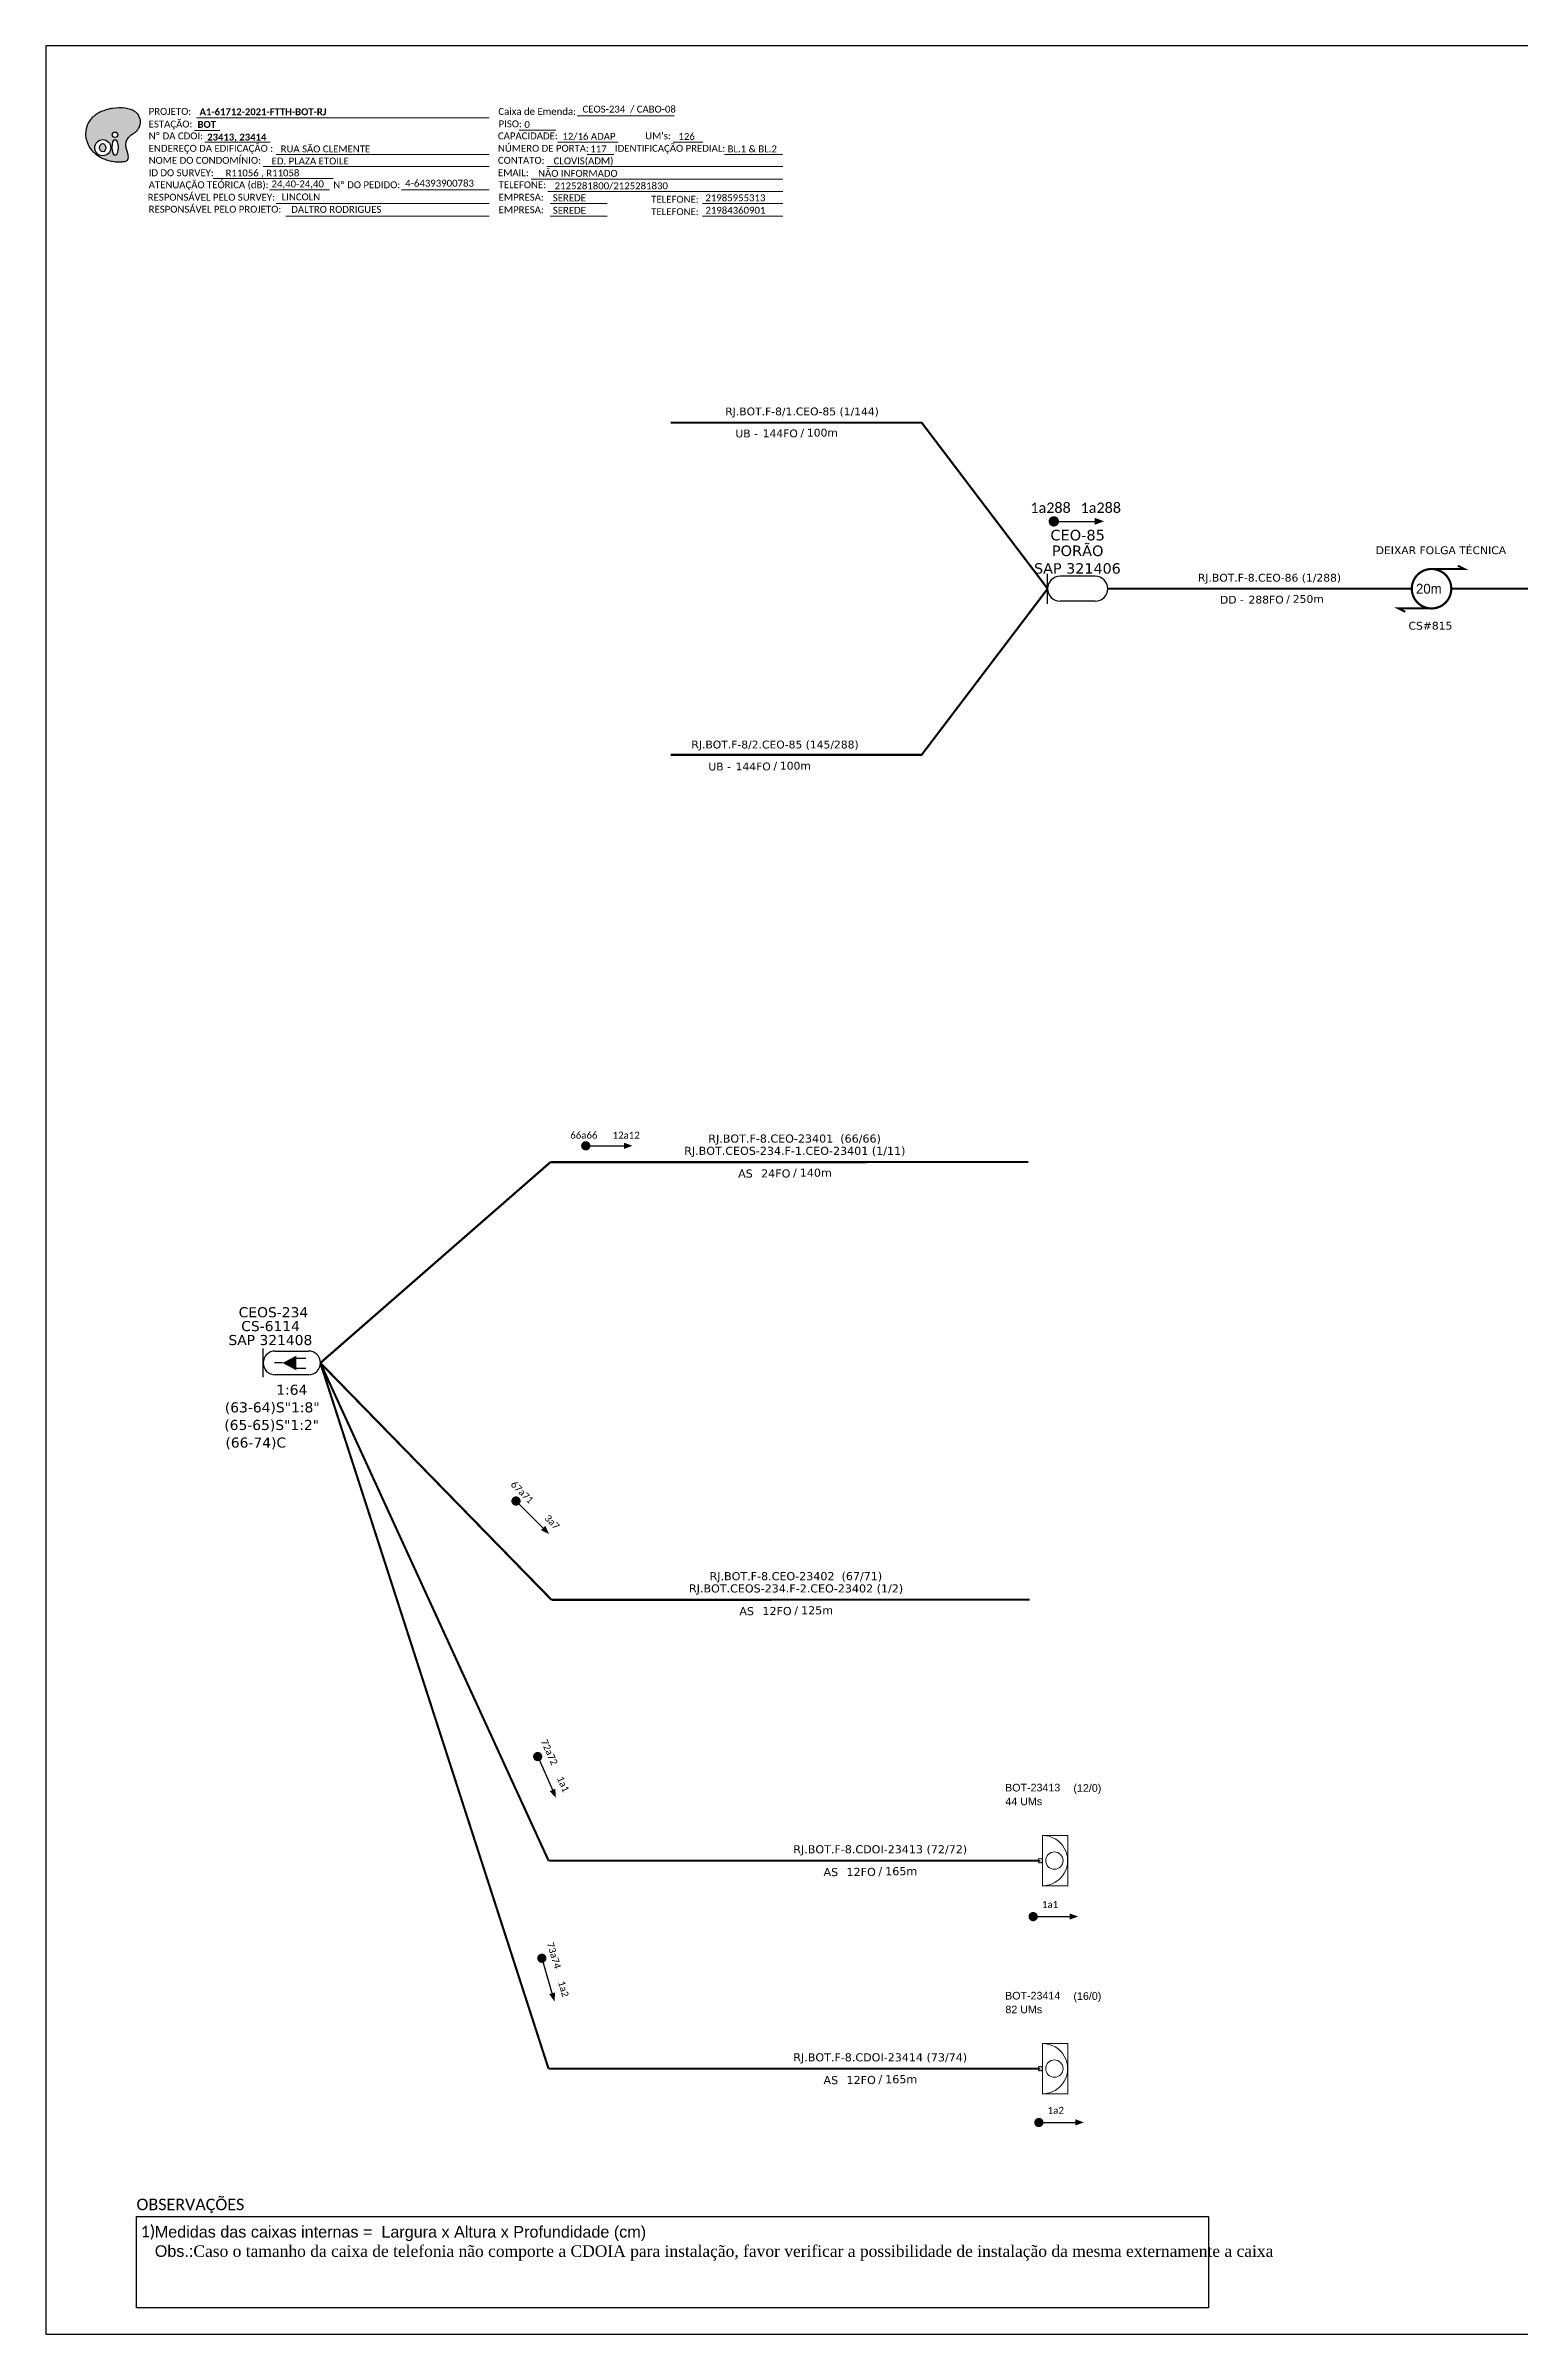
# Model space of a CAD drawing. Header units: metres. Extents: x -1286 to 457, y -500 to 94.
# Drawn here: x -1286 to -904, y -500 to 94 of the extents above; entities that cross this region are included whole.
import ezdxf
from ezdxf.enums import TextEntityAlignment as Align

# ---------------------------------------------------------------- set-up
doc = ezdxf.new("R2010")
doc.units = ezdxf.units.M
doc.layers.add("20.0-LEGENDA DOS CDO'S", color=1, linetype='Continuous', lineweight=0)
doc.layers.add('40.1-ETIQUETAS', color=1, linetype='Continuous', lineweight=20)
for name, color, linetype in [('20.4-CEOS', 1, 'Continuous'), ('20.5-CABO AÉREO', 1, 'Continuous'), ('CAP a instalar', 1, 'Continuous'), ('SETA', 7, 'Continuous')]:
    doc.layers.add(name, color=color, linetype=linetype)
doc.styles.add('ARIAL', font='arial.ttf')
doc.styles.add('siredit', font='verdana.ttf')
doc.styles.add('WMF-Calibri0', font='calibri.ttf')
doc.styles.add('WMF-Calibri1', font='calibrib.ttf')
doc.linetypes.add('FENCELINE1', pattern='A,0.25,-0.1,[133,ltypeshp.shx,S=0.1,R=0,X=-0.1,Y=0],-0.1,1', length=1.45)

# ---------------------------------------------------------------- blocks, each defined once
blk = doc.blocks.new('OI')
h = blk.add_hatch(color=40)
edge = h.paths.add_edge_path()
edge.add_spline(control_points=[(4.35, -0.67), (3.92, -0.99), (3.26, -1.5), (2.81, -2.59), (2.9, -3.5), (3.06, -4.27), (3.31, -4.85), (3.37, -5.39), (3.4, -5.88), (3.2, -6.4), (2.54, -6.61), (1.65, -6.63), (0.55, -6.67), (-0.56, -6.42), (-1.61, -6.14), (-2.77, -5.61), (-3.92, -4.77), (-4.89, -3.7), (-5.34, -2.65), (-5.6, -1.94), (-5.85, -0.96), (-5.71, 0.47), (-5.1, 2.02), (-4.14, 3.02), (-3.3, 3.61), (-2.37, 4.16), (-1.36, 4.44), (-0.56, 4.7), (0.79, 4.85), (2.24, 4.97), (3.79, 4.57), (4.67, 4.21), (5.44, 3.65), (5.76, 2.99), (6.03, 2.21), (6.01, 1.46), (5.72, 0.64), (5.31, 0.08), (4.88, -0.38), (4.51, -0.55), (4.35, -0.67)], knot_values=[0, 0, 0, 0, 1.60434, 2.417191, 3.427595, 4.282808, 4.776746, 5.304182, 5.888771, 6.258406, 6.858137, 7.79129, 8.986195, 10.124242, 11.187857, 12.242908, 13.953784, 15.414161, 16.515391, 17.349188, 17.675853, 19.552021, 21.515531, 22.568638, 23.63245, 24.621084, 25.782718, 26.745347, 27.142653, 29.870543, 31.004649, 31.921532, 32.709589, 33.801391, 34.042471, 35.192333, 35.971461, 36.628871, 37.254359, 37.836911, 37.836911, 37.836911, 37.836911], degree=3, periodic=0)
h.paths.add_polyline_path([(1.13, -0.87, -1), (-0.04, -0.87, -1)], flags=16)
edge = h.paths.add_edge_path(flags=16)
edge.add_ellipse((0.56, -3.59), major_axis=(-0.02, 1.71), ratio=0.361305, start_angle=0, end_angle=360)
h.paths.add_polyline_path([(-0.36, -3.62, -1), (-3.8, -3.62, -1)], flags=16)
edge = h.paths.add_edge_path(flags=0)
edge.add_ellipse((-2.08, -3.62), major_axis=(0, 0.885), ratio=0.758294, start_angle=0, end_angle=360)
at = {"color": 40}
for centre, radius in [((-2.08, -3.62), 1.72), ((0.54, -0.87), 0.587)]:
    blk.add_circle(centre, radius, dxfattribs=at)
blk.add_ellipse((-2.08, -3.62), major_axis=(0, 0.885), ratio=0.758294, start_param=-3.141592653589792, end_param=3.141592653589792, dxfattribs=at)
blk.add_ellipse((0.56, -3.59), major_axis=(-0.02, 1.71), ratio=0.361305, dxfattribs=at)
at = {"color": 40, "start_tangent": (-0.800898, -0.598801), "end_tangent": (-0.800898, -0.598801)}
blk.add_spline([(4.35, -0.67), (3.2, -1.78), (2.9, -2.54), (2.92, -3.55), (3.12, -4.38), (3.28, -4.85), (3.37, -5.37), (3.35, -5.95), (3.2, -6.29), (2.66, -6.55), (1.73, -6.63), (0.54, -6.62), (-0.58, -6.41), (-1.6, -6.11), (-2.56, -5.67), (-3.95, -4.67), (-4.89, -3.56), (-5.37, -2.56), (-5.64, -1.78), (-5.72, -1.46), (-5.63, 0.42), (-4.84, 2.22), (-4.13, 2.99), (-3.27, 3.62), (-2.4, 4.09), (-1.3, 4.47), (-0.37, 4.72), (0.02, 4.77), (2.75, 4.8), (3.85, 4.53), (4.69, 4.16), (5.31, 3.68), (5.85, 2.73), (5.93, 2.5), (5.94, 1.35), (5.67, 0.62), (5.29, 0.08), (4.84, -0.36), (4.35, -0.67)], degree=3, dxfattribs=at)
blk = doc.blocks.new('ETIQUETA_RS5F')
at = {"layer": '40.1-ETIQUETAS', "color": 0, "style": 'siredit'}
blk.add_text('/', height=1.5, dxfattribs=at).set_placement((1.58, -1.95), align=Align.MIDDLE_RIGHT)
for tag, p in [('ETIQUETA_R_PRIMARIA', (1.21, 4.1)), ('ETIQUETA_R_SECUNDARIA', (1.21, 2.1)), ('F_ATIVAS/F_MORTAS', (1.14, -4.24))]:
    blk.add_attdef(tag, text='', height=1.5, dxfattribs=at).set_placement(p, align=Align.MIDDLE_CENTER)
for tag, p in [('TIPO_CABO', (-6.58, -2.12)), ('CAP_CABO', (0.4, -2.09))]:
    blk.add_attdef(tag, text='', height=1.5, dxfattribs=at).set_placement(p, align=Align.MIDDLE_RIGHT)
blk.add_attdef('METROS', text='', height=1.5, dxfattribs=at).set_placement((2.14, -1.95), align=Align.MIDDLE_LEFT)
for tag, p in [('FUSÃO_1', (0.85, -8.39)), ('FUSÃO_2', (0.85, -10.6)), ('FUSÃO_3', (0.85, -12.93)), ('FUSÃO_4', (0.85, -15.14)), ('FUSÃO_5', (0.85, -17.16))]:
    blk.add_attdef(tag, text='', height=1.5, dxfattribs=at).set_placement(p, align=Align.CENTER)

msp = doc.modelspace()

# ---------------------------------------------------------------- linework, layer by layer
at = {"color": 0}
for p, q in [((-1262.5, -469.23), (-984.25, -469.23)), ((-1262.5, -492.93), (-1262.5, -469.23)), ((-984.25, -469.23), (-984.25, -492.93)), ((-984.25, -492.93), (-1262.5, -492.93))]:
    msp.add_line(p, q, dxfattribs=at)
msp.add_lwpolyline([(-1286.07, -499.81), (-445.07, -499.81), (-445.07, 94.19), (-1286.07, 94.19)], close=True)
at = {"color": 7, "lineweight": 0}
for points in [[(-1247.47, 72.24), (-1240.92, 72.24)], [(-1246.96, 75.52), (-1170.98, 75.52)], [(-1163.19, 72.28), (-1153.71, 72.28)], [(-1148.15, 76.01), (-1123.01, 76.01)], [(-1244.81, 69.17), (-1227.84, 69.17)], [(-1226.24, 65.93), (-1170.98, 65.93)], [(-1153.14, 69.17), (-1137.46, 69.17)], [(-1145.56, 65.93), (-1138.61, 65.93)], [(-1123.2, 69.17), (-1115.53, 69.17)], [(-1109.86, 65.93), (-1094.82, 65.93)], [(-1242.49, 59.75), (-1211.44, 59.75)], [(-1229.65, 62.82), (-1170.98, 62.82)], [(-1160.06, 59.58), (-1094.8, 59.58)], [(-1156.02, 62.82), (-1094.8, 62.82)], [(-1227.96, 56.79), (-1212.45, 56.79)], [(-1193.73, 56.79), (-1170.96, 56.79)], [(-1155.78, 56.34), (-1094.8, 56.34)], [(-1226.24, 53.23), (-1170.98, 53.23)], [(-1223.75, 49.99), (-1170.98, 49.99)], [(-1155.17, 53.23), (-1140.37, 53.23)], [(-1155.17, 49.99), (-1140.37, 49.99)], [(-1115.57, 53.23), (-1094.8, 53.23)], [(-1115.57, 49.99), (-1094.8, 49.99)]]:
    msp.add_lwpolyline(points, dxfattribs=at)
at = {"color": 7}
for points, const_width in [([(-1025.1, -29.26, 1), (-1023.76, -29.26, 1)], 1.34), ([(-926.39, -41.61, 1.000012), (-926.39, -51.86, 0.999978)], 0.569), ([(-1146.51, -191.34, 1), (-1145.31, -191.34, 1)], 1.2), ([(-1164.45, -283.11, 1), (-1163.6, -283.96, 1)], 1.2)]:
    msp.add_lwpolyline(points, format="xyb", close=True, dxfattribs=dict(at, const_width=const_width))
at = {"color": 7, "const_width": 0.534}
for points in [[(-926.39, -41.61), (-917.85, -41.61), (-919.56, -40.76)], [(-926.39, -51.86), (-934.93, -51.86), (-933.22, -52.71)]]:
    msp.add_lwpolyline(points, dxfattribs=at)
at = {"const_width": 1.2}
for points in [[(-1158.63, -349.32, 1), (-1158.14, -350.41, 1)], [(-1030.39, -391.41, 1), (-1029.19, -391.41, 1)], [(-1157.47, -401.64, 1), (-1157.14, -402.79, 1)], [(-1028.9, -444.84, 1), (-1027.7, -444.84, 1)]]:
    msp.add_lwpolyline(points, format="xyb", close=True, dxfattribs=at)
at = {"layer": '20.4-CEOS', "color": 7}
for p, q in [((-1013.69, -43.49), (-1022.79, -43.49)), ((-1013.69, -49.98), (-1022.79, -49.98))]:
    msp.add_line(p, q, dxfattribs=at)
at = {"layer": '20.4-CEOS', "color": 5}
for p, q in [((-1226.55, -244.61), (-1217.88, -244.61)), ((-1217.88, -250.79), (-1226.55, -250.79))]:
    msp.add_line(p, q, dxfattribs=at)
at = {"layer": '20.4-CEOS', "color": 7}
msp.add_lwpolyline([(-1026.03, -50.65), (-1026.03, -42.83)], dxfattribs=at)
at = {"layer": '20.4-CEOS', "color": 5}
for points in [[(-1229.64, -251.43), (-1229.64, -243.97)], [(-1224.61, -247.7), (-1226.69, -247.7)], [(-1221.19, -246.47), (-1218.55, -246.47)], [(-1221.19, -249.04), (-1218.55, -249.04)]]:
    msp.add_lwpolyline(points, dxfattribs=at)
msp.add_lwpolyline([(-1224.61, -247.7, 0, 3.82, 0), (-1221.03, -247.7, 3.82, 3.82, 0)], format="xyseb", dxfattribs=at)
at = {"layer": '20.4-CEOS', "color": 7}
for centre, start, end in [((-1022.79, -46.74), 90, 270), ((-1013.69, -46.74), 270, 90)]:
    msp.add_arc(centre, 3.24, start, end, dxfattribs=at)
at = {"layer": '20.4-CEOS', "color": 5}
for centre, start, end in [((-1226.55, -247.7), 90, 270), ((-1217.88, -247.7), 270, 90)]:
    msp.add_arc(centre, 3.09, start, end, dxfattribs=at)
at = {"layer": '20.5-CABO AÉREO', "color": 7, "ltscale": 50, "const_width": 0.542}
for points in [[(-1123.88, -3.61), (-1058.74, -3.61), (-1026.03, -46.74)], [(-1123.88, -89.86), (-1058.74, -89.86), (-1026.03, -46.74)], [(-1010.45, -46.74), (-931.51, -46.74)]]:
    msp.add_lwpolyline(points, dxfattribs=at)
at = {"layer": '40.1-ETIQUETAS', "color": 7, "const_width": 0.542}
msp.add_lwpolyline([(-921.27, -46.74), (-842.33, -46.74)], dxfattribs=at)
at = {"layer": '40.1-ETIQUETAS', "color": 1}
for points in [[(-1027.37, -370.34), (-1020.83, -370.34), (-1020.83, -383.42), (-1027.37, -383.42)], [(-1027.37, -424.34), (-1020.83, -424.34), (-1020.83, -437.42), (-1027.37, -437.42)]]:
    msp.add_lwpolyline(points, close=True, dxfattribs=at)
for centre, major_axis, start_param, end_param in [((-1027.37, -376.86), (-4.61, 4.61), 2.356194, 5.497787), ((-1027.97, -376.87), (-0.427, 0.427), 2.356194490191767, 8.639379797371353), ((-1024.27, -376.86), (1.59, 1.59), 3.926991, 10.210176), ((-1027.37, -430.86), (-4.61, 4.61), 2.356194, 5.497787), ((-1027.97, -430.87), (-0.427, 0.427), 2.356194490191767, 8.639379797371353), ((-1024.27, -430.86), (1.59, 1.59), 3.926991, 10.210176)]:
    msp.add_ellipse(centre, major_axis=major_axis, ratio=1, start_param=start_param, end_param=end_param, dxfattribs=at)
at = {"layer": 'CAP a instalar', "color": 7, "linetype": 'FENCELINE1', "ltscale": 7, "const_width": 0.56}
for points in [[(-1214.79, -247.7), (-1155.11, -195.6)], [(-1155.11, -195.6), (-1031.05, -195.54)], [(-1214.79, -247.7), (-1154.79, -309.19)], [(-1154.79, -309.19), (-1030.72, -309.13)]]:
    msp.add_lwpolyline(points, dxfattribs=at)
at = {"layer": 'CAP a instalar', "color": 1, "linetype": 'FENCELINE1', "ltscale": 7, "const_width": 0.56}
for points in [[(-1214.79, -247.7), (-1155.57, -376.88)], [(-1155.57, -430.88), (-1214.79, -247.7)], [(-1155.57, -376.88), (-1027.97, -376.87)], [(-1155.57, -430.88), (-1027.97, -430.87)]]:
    msp.add_lwpolyline(points, dxfattribs=at)
at = {"layer": 'SETA', "color": 7}
for points in [[(-1024.43, -29.26), (-1012.9, -29.26)], [(-1145.46, -191.34), (-1135.14, -191.34)], [(-1163.7, -283.86), (-1156.4, -291.15)]]:
    msp.add_lwpolyline(points, dxfattribs=at)
at = {"layer": 'SETA'}
for points in [[(-1158.39, -349.86), (-1154.23, -359.31)], [(-1029.79, -391.41), (-1019.47, -391.41)], [(-1157.3, -402.21), (-1154.42, -412.12)], [(-1028.3, -444.84), (-1017.98, -444.84)]]:
    msp.add_lwpolyline(points, dxfattribs=at)
at = {"layer": 'SETA', "color": 7}
for points in [[(-1013.82, -28.34), (-1011.37, -29.24), (-1013.82, -30.13)], [(-1135.97, -190.53), (-1133.77, -191.33), (-1135.97, -192.13)], [(-1156.41, -289.99), (-1155.42, -292.11), (-1157.54, -291.12)]]:
    msp.add_solid(points, dxfattribs=at)
at = {"layer": 'SETA'}
for points in [[(-1153.82, -358.22), (-1153.66, -360.55), (-1155.28, -358.86)], [(-1020.3, -390.59), (-1018.1, -391.39), (-1020.3, -392.19)], [(-1153.86, -411.09), (-1154.02, -413.43), (-1155.4, -411.54)], [(-1018.81, -444.02), (-1016.61, -444.82), (-1018.81, -445.62)]]:
    msp.add_solid(points, dxfattribs=at)

# ---------------------------------------------------------------- block references
at = {"color": 6, "xscale": 1.213923925163967, "yscale": 1.213923925163967, "zscale": 1.213923925163967, "rotation": 0.1532896023949059}
msp.add_blockref('OI', (-1268.76, 72.14), dxfattribs=at)
at = {"layer": '40.1-ETIQUETAS', "color": 7}
ref = msp.add_blockref('ETIQUETA_RS5F', (-1091.38, -3.57), dxfattribs=dict(at, xscale=1.354965305399243, yscale=1.354965305399243, zscale=1.354965305399243))
ref.add_attrib('ETIQUETA_R_SECUNDARIA', 'RJ.BOT.F-8/1.CEO-85 (1/144)', dxfattribs={"color": 0, "height": 2.0324, "style": 'siredit'}).set_placement((-1089.78, -0.72), align=Align.MIDDLE_CENTER)
ref.add_attrib('TIPO_CABO', 'UB - ', dxfattribs={"color": 0, "height": 2.032, "style": 'siredit'}).set_placement((-1100.34, -6.44), align=Align.MIDDLE_RIGHT)
ref.add_attrib('CAP_CABO', '144FO', dxfattribs={"color": 0, "height": 2.032, "style": 'siredit'}).set_placement((-1090.88, -6.41), align=Align.MIDDLE_RIGHT)
ref.add_attrib('METROS', '100m', dxfattribs={"color": 0, "height": 2.032, "style": 'siredit'}).set_placement((-1088.52, -6.22), align=Align.MIDDLE_LEFT)
ref = msp.add_blockref('ETIQUETA_RS5F', (-1098.39, -90.03), dxfattribs=dict(at, xscale=1.354965305399243, yscale=1.354965305399243, zscale=1.354965305399243))
ref.add_attrib('ETIQUETA_R_SECUNDARIA', 'RJ.BOT.F-8/2.CEO-85 (145/288)', dxfattribs={"color": 0, "height": 2.0324, "style": 'siredit'}).set_placement((-1096.79, -87.18), align=Align.MIDDLE_CENTER)
ref.add_attrib('TIPO_CABO', 'UB - ', dxfattribs={"color": 0, "height": 2.032, "style": 'siredit'}).set_placement((-1107.36, -92.9), align=Align.MIDDLE_RIGHT)
ref.add_attrib('CAP_CABO', '144FO', dxfattribs={"color": 0, "height": 2.032, "style": 'siredit'}).set_placement((-1097.9, -92.87), align=Align.MIDDLE_RIGHT)
ref.add_attrib('METROS', '100m', dxfattribs={"color": 0, "height": 2.032, "style": 'siredit'}).set_placement((-1095.53, -92.68), align=Align.MIDDLE_LEFT)

# ---------------------------------------------------------------- texts
at = {"color": 7, "lineweight": 0, "style": 'WMF-Calibri0'}
for s, height, p in [('PROJETO:', 1.793, (-1259.36, 76.26)), ('Caixa de Emenda:', 1.7927, (-1168.6, 76.26)), ('ESTAÇÃO:', 1.793, (-1259.36, 72.98)), ('Nº DA CDOI:', 1.7927, (-1259.36, 69.91)), ('CAPACIDADE:', 1.7927, (-1168.71, 69.91)), ('PISO:', 1.793, (-1168.53, 73.03)), ("UM's:", 1.793, (-1130.47, 69.91)), ('ENDEREÇO DA EDIFICAÇÃO :', 1.7927, (-1259.36, 66.68)), ('NOME DO CONDOMÍNIO:', 1.7927, (-1259.36, 63.56)), ('CONTATO:', 1.793, (-1168.71, 63.56)), ('NÚMERO DE PORTA:', 1.7927, (-1168.71, 66.68)), ('IDENTIFICAÇÃO PREDIAL:', 1.7927, (-1138.34, 66.68)), ('ATENUAÇÃO TEÓRICA (dB):', 1.7927, (-1259.36, 57.21)), ('ID DO SURVEY:', 1.7927, (-1259.36, 60.33)), ('EMAIL:', 1.793, (-1168.71, 60.33)), ('RESPONSÁVEL PELO SURVEY:', 1.7927, (-1259.6, 53.98)), ('Nº DO PEDIDO:', 1.7927, (-1211.44, 57.21)), ('TELEFONE:', 1.793, (-1168.53, 57.21)), ('EMPRESA:', 1.793, (-1168.53, 53.98)), ('TELEFONE:', 1.793, (-1128.93, 53.47)), ('RESPONSÁVEL PELO PROJETO:', 1.7927, (-1259.36, 50.87)), ('EMPRESA:', 1.793, (-1168.53, 50.74)), ('TELEFONE:', 1.793, (-1128.93, 50.24))]:
    msp.add_text(s, height=height, dxfattribs=at).set_placement(p)
at = {"color": 7}
for s, height, style, p in [('A1-61712-2021-FTTH-BOT-RJ', 1.7927, 'WMF-Calibri1', (-1246.16, 76.17)), ('CEOS-234  / CABO-08', 1.7927, 'WMF-Calibri0', (-1146.75, 76.85)), ('BOT', 1.793, 'WMF-Calibri1', (-1246.68, 72.89)), ('0', 1.79, 'WMF-Calibri0', (-1161.84, 72.88)), ('12/16 ADAP', 1.793, 'WMF-Calibri0', (-1151.96, 69.79)), ('126', 1.793, 'WMF-Calibri0', (-1121.85, 69.77)), (' RUA SÃO CLEMENTE', 1.7927, 'WMF-Calibri0', (-1225.73, 66.52)), ('CLOVIS(ADM)', 1.7927, 'WMF-Calibri0', (-1154.25, 63.42)), ('117', 1.793, 'WMF-Calibri0', (-1144.74, 66.53)), ('BL.1 & BL.2', 1.7927, 'WMF-Calibri0', (-1109.1, 66.53)), ('R11056 , R11058', 1.7927, 'WMF-Calibri0', (-1239.4, 60.28)), ('ED. PLAZA ETOILE', 1.7927, 'WMF-Calibri0', (-1227.45, 63.39)), ('4-64393900783', 1.7927, 'WMF-Calibri0', (-1192.78, 57.62)), ('NÃO INFORMADO', 1.7927, 'WMF-Calibri0', (-1158.28, 60.18)), ('24,40-24,40', 1.7927, 'WMF-Calibri0', (-1227.46, 57.45)), ('LINCOLN', 1.793, 'WMF-Calibri0', (-1224.84, 54.07)), ('SEREDE', 1.793, 'WMF-Calibri0', (-1154.47, 53.83)), ('2125281800/2125281830', 1.7927, 'WMF-Calibri0', (-1154, 56.94)), ('21985955313', 1.7927, 'WMF-Calibri0', (-1114.86, 53.83)), ('DALTRO RODRIGUES', 1.7927, 'WMF-Calibri0', (-1222.35, 50.83)), ('SEREDE', 1.793, 'WMF-Calibri0', (-1154.47, 50.59)), ('21984360901', 1.7927, 'WMF-Calibri0', (-1114.86, 50.59))]:
    msp.add_text(s, height=height, dxfattribs=dict(at, style=style)).set_placement(p)
at = {"color": 7, "style": 'WMF-Calibri1'}
msp.add_text('23413, 23414', height=1.7927, dxfattribs=at).set_placement((-1236.48, 69.6), align=Align.CENTER)
at = {"color": 7}
msp.add_text('20m', height=2.561, dxfattribs=at).set_placement((-930.42, -48.02))
at = {"style": 'WMF-Calibri0'}
msp.add_text('OBSERVAÇÕES', height=3, dxfattribs=at).set_placement((-1262.52, -467.61))
at = {"color": 7, "attachment_point": 5}
for s, insert, char_height, width in [('{\\fCalibri|b0|i0|c0|p34;\\C7;1a288}', (-1025.28, -25.73), 2.6828, 34.0167), ('{\\fCalibri|b0|i0|c0|p34;\\C7;1a288}', (-1012.24, -25.73), 2.6828, 34.0167), ('{\\fCalibri|b0|i0|c0|p34;\\C7;66a66}', (-1146.4, -188.59), 1.8, 30.4305), ('{\\fCalibri|b0|i0|c0|p34;\\C7;12a12}', (-1135.41, -188.59), 1.8, 30.4305)]:
    msp.add_mtext(s, dxfattribs=dict(at, insert=insert, char_height=char_height, width=width))
at = {"color": 7, "char_height": 1.8, "width": 30.4305, "attachment_point": 5, "rotation": 315.03842}
for s, insert in [('{\\fCalibri|b0|i0|c0|p34;\\C7;67a71}', (-1162.42, -281.25)), ('{\\fCalibri|b0|i0|c0|p34;\\C7;3a7}', (-1154.64, -289.01))]:
    msp.add_mtext(s, dxfattribs=dict(at, insert=insert))
at = {"char_height": 1.8, "width": 30.4305, "attachment_point": 5}
for s, insert, rotation in [('{\\fCalibri|b0|i0|c0|p34;\\C7;72a72}', (-1155.37, -348.73), 294.48242), ('{\\fCalibri|b0|i0|c0|p34;\\C7;1a1}', (-1151.79, -357.03), 293.75412), ('\\C7;\\fCalibri|b0|i0|c0|p34;73a74', (-1154.16, -401.48), 286.9858), ('\\C7;\\fCalibri|b0|i0|c0|p34;1a2', (-1151.7, -410.18), 286.25751)]:
    msp.add_mtext(s, dxfattribs=dict(at, insert=insert, rotation=rotation))
for s, insert in [('{\\fCalibri|b0|i0|c0|p34;\\C7;1a1}', (-1025.4, -388.26)), ('\\C7;\\fCalibri|b0|i0|c0|p34;1a2', (-1023.92, -441.69))]:
    msp.add_mtext(s, dxfattribs=dict(at, insert=insert))
at = {"char_height": 3, "width": 277.1819, "attachment_point": 1}
for s, insert, style in [('1)', (-1261.44, -471.63), 'WMF-Calibri0'), ('Medidas das caixas internas =  Largura x Altura x Profundidade (cm)\\PObs.:{\\fTimes New Roman|b0|i0|c0|p16;Caso o tamanho da caixa de telefonia não comporte a CDOIA para instalação, favor verificar a possibilidade de instalação da mesma externamente a caixa}', (-1257.77, -471.72), 'ARIAL')]:
    msp.add_mtext(s, dxfattribs=dict(at, insert=insert, style=style))
at = {"layer": "20.0-LEGENDA DOS CDO'S", "color": 1, "style": 'ARIAL'}
for s, p in [('44 UMs', (-1036.99, -362.5)), ('BOT-23413', (-1037.07, -358.93)), ('82 UMs', (-1036.99, -416.5)), ('BOT-23414', (-1037.07, -412.93))]:
    msp.add_text(s, height=1.983, rotation=0.11799, dxfattribs=at).set_placement(p)
for s, p in [('       (12/0)', (-1018.41, -359.02)), ('       (16/0)', (-1018.41, -413.02))]:
    msp.add_text(s, height=1.9827, rotation=0.11799, dxfattribs=at).set_placement(p, align=Align.CENTER)
at = {"layer": '20.4-CEOS', "color": 7, "style": 'siredit'}
for s, height, p in [('CEO-85', 2.747, (-1018.24, -32.82)), ('PORÃO', 2.747, (-1018.24, -36.89)), ('SAP 321406', 2.71, (-1018.3, -41.46))]:
    msp.add_text(s, height=height, dxfattribs=at).set_placement(p, align=Align.MIDDLE_CENTER)
at = {"layer": '20.4-CEOS', "color": 5, "style": 'siredit'}
for s, height, p in [('CEOS-234', 2.619, (-1226.98, -233.23)), ('CS-6114', 2.619, (-1227.72, -236.81)), ('SAP 321408', 2.619, (-1227.77, -240.44)), ('1:64', 2.619, (-1222.21, -253.35)), ('(63-64)S"1:8"', 2.6191, (-1227.28, -257.91)), ('(65-65)S"1:2"', 2.6191, (-1227.43, -262.48)), ('(66-74)C', 2.619, (-1231.56, -267.05))]:
    msp.add_text(s, height=height, dxfattribs=at).set_placement(p, align=Align.TOP_CENTER)
at = {"layer": '40.1-ETIQUETAS', "color": 7, "style": 'siredit'}
for s, height, p in [('DEIXAR FOLGA TÉCNICA', 2.0324, (-923.96, -36.75)), ('RJ.BOT.F-8.CEO-86 (1/288)', 2.0324, (-968.45, -43.88)), ('CS#815', 2.032, (-926.68, -56.34)), ('RJ.BOT.F-8.CEO-23401  (66/66)', 2.0995, (-1091.71, -189.45)), ('RJ.BOT.CEOS-234.F-1.CEO-23401 (1/11)', 2.0995, (-1091.66, -192.63)), ('RJ.BOT.F-8.CEO-23402  (67/71)', 2.0995, (-1091.38, -303.04)), ('RJ.BOT.CEOS-234.F-2.CEO-23402 (1/2)', 2.0995, (-1091.33, -306.22))]:
    msp.add_text(s, height=height, dxfattribs=at).set_placement(p, align=Align.MIDDLE_CENTER)
for s, height, p in [('DD - ', 2.032, (-974.23, -49.6)), ('288FO', 2.032, (-964.77, -49.57)), ('/', 2.03, (-963.17, -49.38)), ('AS', 2.1, (-1102.57, -198.53)), ('24FO', 2.1, (-1092.8, -198.5)), ('/', 2.1, (-1091.15, -198.31)), ('AS', 2.1, (-1102.25, -312.13)), ('12FO', 2.1, (-1092.47, -312.09)), ('/', 2.1, (-1090.82, -311.9))]:
    msp.add_text(s, height=height, dxfattribs=at).set_placement(p, align=Align.MIDDLE_RIGHT)
for s, height, p in [('250m', 2.032, (-962.4, -49.38)), ('140m', 2.1, (-1090.36, -198.31)), ('125m', 2.1, (-1090.03, -311.9))]:
    msp.add_text(s, height=height, dxfattribs=at).set_placement(p, align=Align.MIDDLE_LEFT)
at = {"layer": '40.1-ETIQUETAS', "color": 1, "style": 'siredit'}
for s, p in [('RJ.BOT.F-8.CDOI-23413 (72/72)', (-1069.49, -373.93)), ('RJ.BOT.F-8.CDOI-23414 (73/74)', (-1069.49, -427.93))]:
    msp.add_text(s, height=2.0995, dxfattribs=at).set_placement(p, align=Align.MIDDLE_CENTER)
for s, p in [('AS', (-1080.41, -379.84)), ('12FO', (-1070.63, -379.81)), ('/', (-1068.98, -379.61)), ('AS', (-1080.41, -433.84)), ('12FO', (-1070.63, -433.81)), ('/', (-1068.98, -433.61))]:
    msp.add_text(s, height=2.1, dxfattribs=at).set_placement(p, align=Align.MIDDLE_RIGHT)
for p in [(-1068.19, -379.61), (-1068.19, -433.61)]:
    msp.add_text('165m', height=2.1, dxfattribs=at).set_placement(p, align=Align.MIDDLE_LEFT)

doc.saveas('drawing.dxf')
